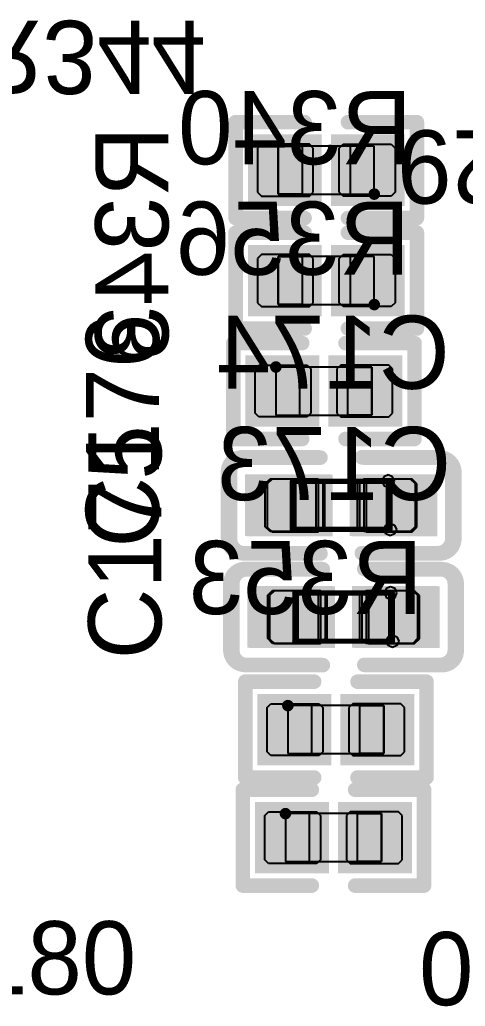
# Model space of a CAD drawing. Header units: millimetres. Extents: x 892 to 1144, y 1011 to 1123.
# Drawn here: x 973.33 to 977.97, y 1031.57 to 1041.84 of the extents above; entities that cross this region are included whole.
import ezdxf

# ---------------------------------------------------------------- set-up
doc = ezdxf.new("R2010")
doc.units = ezdxf.units.MM
for name, color, linetype in [('BottomLayer', 5, 'Continuous'), ('BottomOverlay', 54, 'Continuous'), ('BottomPaste', 16, 'Continuous'), ('BottomSolder', 6, 'Continuous'), ('Mechanical15', 56, 'Continuous'), ('Mechanical4', 56, 'Continuous'), ('Mechanical5', 56, 'Continuous'), ('Mechanical6', 56, 'Continuous'), ('TopLayer', 1, 'Continuous'), ('TopOverlay', 2, 'Continuous'), ('TopPaste', 8, 'Continuous'), ('TopSolder', 216, 'Continuous')]:
    doc.layers.add(name, color=color, linetype=linetype)

msp = doc.modelspace()

# ---------------------------------------------------------------- linework, layer by layer
at = {"layer": 'BottomLayer'}
for points in [[(976.375, 1040.545), (975.809, 1040.545), (976.375, 1040.005), (975.809, 1040.005)], [(977.241, 1040.545), (976.675, 1040.545), (977.241, 1040.005), (976.675, 1040.005)], [(976.375, 1039.395), (975.809, 1039.395), (976.375, 1038.855), (975.809, 1038.855)], [(977.241, 1039.395), (976.675, 1039.395), (977.241, 1038.855), (976.675, 1038.855)], [(975.784, 1037.705), (976.35, 1037.705), (975.784, 1038.245), (976.35, 1038.245)], [(976.65, 1037.705), (977.216, 1037.705), (976.65, 1038.245), (977.216, 1038.245)], [(976.54, 1037.053), (975.75, 1037.053), (976.54, 1036.513), (975.75, 1036.513)], [(977.63, 1037.053), (976.84, 1037.053), (977.63, 1036.513), (976.84, 1036.513)], [(976.565, 1035.89), (975.775, 1035.89), (976.565, 1035.35), (975.775, 1035.35)], [(977.655, 1035.89), (976.865, 1035.89), (977.655, 1035.35), (976.865, 1035.35)], [(975.909, 1034.18), (976.475, 1034.18), (975.909, 1034.72), (976.475, 1034.72)], [(976.775, 1034.18), (977.341, 1034.18), (976.775, 1034.72), (977.341, 1034.72)], [(975.884, 1033.055), (976.45, 1033.055), (975.884, 1033.595), (976.45, 1033.595)], [(976.75, 1033.055), (977.316, 1033.055), (976.75, 1033.595), (977.316, 1033.595)]]:
    msp.add_solid(points, dxfattribs=at)
at = {"layer": 'BottomOverlay', "const_width": 0.152}
for points in [[(975.581, 1039.776), (975.581, 1040.774)], [(975.581, 1040.774), (976.299, 1040.774)], [(976.751, 1040.774), (977.469, 1040.774)], [(977.469, 1039.776), (977.469, 1040.774)], [(975.581, 1039.776), (976.299, 1039.776)], [(976.751, 1039.776), (977.469, 1039.776)], [(975.581, 1038.626), (975.581, 1039.624)], [(975.581, 1039.624), (976.299, 1039.624)], [(976.751, 1039.624), (977.469, 1039.624)], [(977.469, 1038.626), (977.469, 1039.624)], [(975.581, 1038.626), (976.299, 1038.626)], [(976.751, 1038.626), (977.469, 1038.626)], [(975.556, 1038.474), (976.274, 1038.474)], [(975.556, 1037.476), (975.556, 1038.474)], [(976.726, 1038.474), (977.444, 1038.474)], [(977.444, 1037.476), (977.444, 1038.474)], [(975.556, 1037.476), (976.274, 1037.476)], [(976.726, 1037.476), (977.444, 1037.476)], [(975.674, 1037.282), (976.464, 1037.282)], [(976.916, 1037.282), (977.706, 1037.282)], [(975.521, 1036.437), (975.521, 1037.129)], [(977.859, 1036.437), (977.859, 1037.129)], [(975.674, 1036.284), (976.464, 1036.284)], [(976.916, 1036.284), (977.706, 1036.284)], [(975.699, 1036.119), (976.489, 1036.119)], [(976.941, 1036.119), (977.731, 1036.119)], [(975.546, 1035.274), (975.546, 1035.966)], [(977.884, 1035.274), (977.884, 1035.966)], [(975.699, 1035.121), (976.489, 1035.121)], [(976.941, 1035.121), (977.731, 1035.121)], [(975.681, 1034.949), (976.399, 1034.949)], [(975.681, 1033.951), (975.681, 1034.949)], [(976.851, 1034.949), (977.569, 1034.949)], [(977.569, 1033.951), (977.569, 1034.949)], [(975.681, 1033.951), (976.399, 1033.951)], [(976.851, 1033.951), (977.569, 1033.951)], [(975.656, 1033.824), (976.374, 1033.824)], [(975.656, 1032.826), (975.656, 1033.824)], [(976.826, 1033.824), (977.544, 1033.824)], [(977.544, 1032.826), (977.544, 1033.824)], [(975.656, 1032.826), (976.374, 1032.826)], [(976.826, 1032.826), (977.544, 1032.826)]]:
    msp.add_lwpolyline(points, dxfattribs=at)
at = {"layer": 'BottomOverlay', "const_width": 0.0762}
for points in [[(975.543, 1040.774, 1), (975.619, 1040.774, 1)], [(975.543, 1040.774, 1), (975.619, 1040.774, 1)], [(976.261, 1040.774, 1), (976.337, 1040.774, 1)], [(976.713, 1040.774, 1), (976.789, 1040.774, 1)], [(977.431, 1040.774, 1), (977.507, 1040.774, 1)], [(977.431, 1040.774, 1), (977.507, 1040.774, 1)], [(975.543, 1039.776, 1), (975.619, 1039.776, 1)], [(975.543, 1039.776, 1), (975.619, 1039.776, 1)], [(976.261, 1039.776, 1), (976.337, 1039.776, 1)], [(976.713, 1039.776, 1), (976.789, 1039.776, 1)], [(977.431, 1039.776, 1), (977.507, 1039.776, 1)], [(977.431, 1039.776, 1), (977.507, 1039.776, 1)], [(975.543, 1039.624, 1), (975.619, 1039.624, 1)], [(975.543, 1039.624, 1), (975.619, 1039.624, 1)], [(976.261, 1039.624, 1), (976.337, 1039.624, 1)], [(976.713, 1039.624, 1), (976.789, 1039.624, 1)], [(977.431, 1039.624, 1), (977.507, 1039.624, 1)], [(977.431, 1039.624, 1), (977.507, 1039.624, 1)], [(975.543, 1038.626, 1), (975.619, 1038.626, 1)], [(975.543, 1038.626, 1), (975.619, 1038.626, 1)], [(976.261, 1038.626, 1), (976.337, 1038.626, 1)], [(976.713, 1038.626, 1), (976.789, 1038.626, 1)], [(977.431, 1038.626, 1), (977.507, 1038.626, 1)], [(977.431, 1038.626, 1), (977.507, 1038.626, 1)], [(975.518, 1038.474, 1), (975.594, 1038.474, 1)], [(975.518, 1038.474, 1), (975.594, 1038.474, 1)], [(976.236, 1038.474, 1), (976.312, 1038.474, 1)], [(976.688, 1038.474, 1), (976.764, 1038.474, 1)], [(977.406, 1038.474, 1), (977.482, 1038.474, 1)], [(977.406, 1038.474, 1), (977.482, 1038.474, 1)], [(975.518, 1037.476, 1), (975.594, 1037.476, 1)], [(975.518, 1037.476, 1), (975.594, 1037.476, 1)], [(976.236, 1037.476, 1), (976.312, 1037.476, 1)], [(976.688, 1037.476, 1), (976.764, 1037.476, 1)], [(977.406, 1037.476, 1), (977.482, 1037.476, 1)], [(977.406, 1037.476, 1), (977.482, 1037.476, 1)], [(975.636, 1037.282, 1), (975.712, 1037.282, 1)], [(975.636, 1037.282, 1), (975.712, 1037.282, 1)], [(976.426, 1037.282, 1), (976.502, 1037.282, 1)], [(976.878, 1037.282, 1), (976.954, 1037.282, 1)], [(977.668, 1037.282, 1), (977.744, 1037.282, 1)], [(977.668, 1037.282, 1), (977.744, 1037.282, 1)], [(975.483, 1037.129, 1), (975.559, 1037.129, 1)], [(975.483, 1037.129, 1), (975.559, 1037.129, 1)], [(977.821, 1037.129, 1), (977.897, 1037.129, 1)], [(977.821, 1037.129, 1), (977.897, 1037.129, 1)], [(975.483, 1036.437, 1), (975.559, 1036.437, 1)], [(975.483, 1036.437, 1), (975.559, 1036.437, 1)], [(977.821, 1036.437, 1), (977.897, 1036.437, 1)], [(977.821, 1036.437, 1), (977.897, 1036.437, 1)], [(975.636, 1036.284, 1), (975.712, 1036.284, 1)], [(975.636, 1036.284, 1), (975.712, 1036.284, 1)], [(976.426, 1036.284, 1), (976.502, 1036.284, 1)], [(976.878, 1036.284, 1), (976.954, 1036.284, 1)], [(977.668, 1036.284, 1), (977.744, 1036.284, 1)], [(977.668, 1036.284, 1), (977.744, 1036.284, 1)], [(975.661, 1036.119, 1), (975.737, 1036.119, 1)], [(975.661, 1036.119, 1), (975.737, 1036.119, 1)], [(976.451, 1036.119, 1), (976.527, 1036.119, 1)], [(976.903, 1036.119, 1), (976.979, 1036.119, 1)], [(977.693, 1036.119, 1), (977.769, 1036.119, 1)], [(977.693, 1036.119, 1), (977.769, 1036.119, 1)], [(975.508, 1035.966, 1), (975.584, 1035.966, 1)], [(975.508, 1035.966, 1), (975.584, 1035.966, 1)], [(977.846, 1035.966, 1), (977.922, 1035.966, 1)], [(977.846, 1035.966, 1), (977.922, 1035.966, 1)], [(975.508, 1035.274, 1), (975.584, 1035.274, 1)], [(975.508, 1035.274, 1), (975.584, 1035.274, 1)], [(977.846, 1035.274, 1), (977.922, 1035.274, 1)], [(977.846, 1035.274, 1), (977.922, 1035.274, 1)], [(975.661, 1035.121, 1), (975.737, 1035.121, 1)], [(975.661, 1035.121, 1), (975.737, 1035.121, 1)], [(976.451, 1035.121, 1), (976.527, 1035.121, 1)], [(976.903, 1035.121, 1), (976.979, 1035.121, 1)], [(977.693, 1035.121, 1), (977.769, 1035.121, 1)], [(977.693, 1035.121, 1), (977.769, 1035.121, 1)], [(975.643, 1034.949, 1), (975.719, 1034.949, 1)], [(975.643, 1034.949, 1), (975.719, 1034.949, 1)], [(976.361, 1034.949, 1), (976.437, 1034.949, 1)], [(976.813, 1034.949, 1), (976.889, 1034.949, 1)], [(977.531, 1034.949, 1), (977.607, 1034.949, 1)], [(977.531, 1034.949, 1), (977.607, 1034.949, 1)], [(975.643, 1033.951, 1), (975.719, 1033.951, 1)], [(975.643, 1033.951, 1), (975.719, 1033.951, 1)], [(976.361, 1033.951, 1), (976.437, 1033.951, 1)], [(976.813, 1033.951, 1), (976.889, 1033.951, 1)], [(977.531, 1033.951, 1), (977.607, 1033.951, 1)], [(977.531, 1033.951, 1), (977.607, 1033.951, 1)], [(975.618, 1033.824, 1), (975.694, 1033.824, 1)], [(975.618, 1033.824, 1), (975.694, 1033.824, 1)], [(976.336, 1033.824, 1), (976.412, 1033.824, 1)], [(976.788, 1033.824, 1), (976.864, 1033.824, 1)], [(977.506, 1033.824, 1), (977.582, 1033.824, 1)], [(977.506, 1033.824, 1), (977.582, 1033.824, 1)], [(975.618, 1032.826, 1), (975.694, 1032.826, 1)], [(975.618, 1032.826, 1), (975.694, 1032.826, 1)], [(976.336, 1032.826, 1), (976.412, 1032.826, 1)], [(976.788, 1032.826, 1), (976.864, 1032.826, 1)], [(977.506, 1032.826, 1), (977.582, 1032.826, 1)], [(977.506, 1032.826, 1), (977.582, 1032.826, 1)]]:
    msp.add_lwpolyline(points, format="xyb", close=True, dxfattribs=at)
at = {"layer": 'BottomOverlay', "const_width": 0.152}
for points in [[(975.521, 1037.129, -0.414214), (975.674, 1037.282)], [(977.706, 1037.282, -0.414214), (977.859, 1037.129)], [(975.674, 1036.284, -0.414214), (975.521, 1036.437)], [(977.859, 1036.437, -0.414214), (977.706, 1036.284)], [(975.546, 1035.966, -0.414214), (975.699, 1036.119)], [(977.731, 1036.119, -0.414214), (977.884, 1035.966)], [(975.699, 1035.121, -0.414214), (975.546, 1035.274)], [(977.884, 1035.274, -0.414214), (977.731, 1035.121)]]:
    msp.add_lwpolyline(points, format="xyb", dxfattribs=at)
at = {"layer": 'BottomPaste'}
for p, q in [((975.849, 1040.545), (975.809, 1040.505)), ((975.809, 1040.505), (975.809, 1040.045)), ((976.35, 1040.545), (975.849, 1040.545)), ((976.39, 1040.505), (976.35, 1040.545)), ((976.39, 1040.045), (976.39, 1040.505)), ((976.66, 1040.505), (976.7, 1040.545)), ((976.66, 1040.045), (976.66, 1040.505)), ((976.7, 1040.545), (977.201, 1040.545)), ((977.201, 1040.545), (977.241, 1040.505)), ((977.241, 1040.505), (977.241, 1040.045)), ((975.809, 1040.045), (975.849, 1040.005)), ((975.849, 1040.005), (976.35, 1040.005)), ((976.35, 1040.005), (976.39, 1040.045)), ((976.7, 1040.005), (976.66, 1040.045)), ((977.201, 1040.005), (976.7, 1040.005)), ((977.241, 1040.045), (977.201, 1040.005)), ((975.849, 1039.395), (975.809, 1039.355)), ((976.35, 1039.395), (975.849, 1039.395)), ((976.39, 1039.355), (976.35, 1039.395)), ((976.66, 1039.355), (976.7, 1039.395)), ((976.7, 1039.395), (977.201, 1039.395)), ((977.201, 1039.395), (977.241, 1039.355)), ((975.809, 1039.355), (975.809, 1038.895)), ((976.39, 1038.895), (976.39, 1039.355)), ((976.66, 1038.895), (976.66, 1039.355)), ((977.241, 1039.355), (977.241, 1038.895)), ((975.809, 1038.895), (975.849, 1038.855)), ((975.849, 1038.855), (976.35, 1038.855)), ((976.35, 1038.855), (976.39, 1038.895)), ((976.7, 1038.855), (976.66, 1038.895)), ((977.201, 1038.855), (976.7, 1038.855)), ((977.241, 1038.895), (977.201, 1038.855)), ((975.784, 1038.205), (975.824, 1038.245)), ((975.824, 1038.245), (976.325, 1038.245)), ((976.325, 1038.245), (976.365, 1038.205)), ((976.675, 1038.245), (976.635, 1038.205)), ((977.176, 1038.245), (976.675, 1038.245)), ((977.216, 1038.205), (977.176, 1038.245)), ((975.784, 1037.745), (975.784, 1038.205)), ((976.365, 1038.205), (976.365, 1037.745)), ((976.635, 1038.205), (976.635, 1037.745)), ((977.216, 1037.745), (977.216, 1038.205)), ((975.824, 1037.705), (975.784, 1037.745)), ((976.365, 1037.745), (976.325, 1037.705)), ((976.635, 1037.745), (976.675, 1037.705)), ((977.176, 1037.705), (977.216, 1037.745)), ((976.325, 1037.705), (975.824, 1037.705)), ((976.675, 1037.705), (977.176, 1037.705)), ((975.96, 1037.058), (975.91, 1037.008)), ((975.91, 1037.008), (975.91, 1036.558)), ((976.44, 1037.058), (975.96, 1037.058)), ((976.51, 1037.008), (976.44, 1037.058)), ((976.51, 1036.558), (976.51, 1037.008)), ((976.94, 1037.058), (976.87, 1037.008)), ((976.87, 1037.008), (976.87, 1036.558)), ((977.42, 1037.058), (976.94, 1037.058)), ((977.47, 1037.008), (977.42, 1037.058)), ((977.47, 1036.558), (977.47, 1037.008)), ((975.91, 1036.558), (975.96, 1036.508)), ((975.96, 1036.508), (976.44, 1036.508)), ((976.44, 1036.508), (976.51, 1036.558)), ((976.87, 1036.558), (976.94, 1036.508)), ((976.94, 1036.508), (977.42, 1036.508)), ((977.42, 1036.508), (977.47, 1036.558)), ((975.985, 1035.895), (975.935, 1035.845)), ((976.465, 1035.895), (975.985, 1035.895)), ((976.535, 1035.845), (976.465, 1035.895)), ((976.965, 1035.895), (976.895, 1035.845)), ((977.445, 1035.895), (976.965, 1035.895)), ((977.495, 1035.845), (977.445, 1035.895)), ((975.935, 1035.845), (975.935, 1035.395)), ((976.535, 1035.395), (976.535, 1035.845)), ((976.895, 1035.845), (976.895, 1035.395)), ((977.495, 1035.395), (977.495, 1035.845)), ((975.935, 1035.395), (975.985, 1035.345)), ((976.465, 1035.345), (976.535, 1035.395)), ((976.895, 1035.395), (976.965, 1035.345)), ((977.445, 1035.345), (977.495, 1035.395)), ((975.985, 1035.345), (976.465, 1035.345)), ((976.965, 1035.345), (977.445, 1035.345)), ((975.909, 1034.68), (975.949, 1034.72)), ((975.909, 1034.22), (975.909, 1034.68)), ((975.949, 1034.72), (976.45, 1034.72)), ((976.45, 1034.72), (976.49, 1034.68)), ((976.49, 1034.68), (976.49, 1034.22)), ((976.8, 1034.72), (976.76, 1034.68)), ((976.76, 1034.68), (976.76, 1034.22)), ((977.301, 1034.72), (976.8, 1034.72)), ((977.341, 1034.68), (977.301, 1034.72)), ((977.341, 1034.22), (977.341, 1034.68)), ((975.949, 1034.18), (975.909, 1034.22)), ((976.45, 1034.18), (975.949, 1034.18)), ((976.49, 1034.22), (976.45, 1034.18)), ((976.76, 1034.22), (976.8, 1034.18)), ((976.8, 1034.18), (977.301, 1034.18)), ((977.301, 1034.18), (977.341, 1034.22)), ((975.884, 1033.555), (975.924, 1033.595)), ((975.884, 1033.095), (975.884, 1033.555)), ((975.924, 1033.595), (976.425, 1033.595)), ((976.425, 1033.595), (976.465, 1033.555)), ((976.465, 1033.555), (976.465, 1033.095)), ((976.775, 1033.595), (976.735, 1033.555)), ((976.735, 1033.555), (976.735, 1033.095)), ((977.276, 1033.595), (976.775, 1033.595)), ((977.316, 1033.555), (977.276, 1033.595)), ((977.316, 1033.095), (977.316, 1033.555)), ((975.924, 1033.055), (975.884, 1033.095)), ((976.425, 1033.055), (975.924, 1033.055)), ((976.465, 1033.095), (976.425, 1033.055)), ((976.735, 1033.095), (976.775, 1033.055)), ((976.775, 1033.055), (977.276, 1033.055)), ((977.276, 1033.055), (977.316, 1033.095))]:
    msp.add_line(p, q, dxfattribs=at)
for points in [[(976.375, 1040.545), (975.809, 1040.545), (976.375, 1040.005), (975.809, 1040.005)], [(977.241, 1040.545), (976.675, 1040.545), (977.241, 1040.005), (976.675, 1040.005)], [(976.375, 1039.395), (975.809, 1039.395), (976.375, 1038.855), (975.809, 1038.855)], [(977.241, 1039.395), (976.675, 1039.395), (977.241, 1038.855), (976.675, 1038.855)], [(975.784, 1037.705), (976.35, 1037.705), (975.784, 1038.245), (976.35, 1038.245)], [(976.65, 1037.705), (977.216, 1037.705), (976.65, 1038.245), (977.216, 1038.245)], [(976.54, 1037.053), (975.75, 1037.053), (976.54, 1036.513), (975.75, 1036.513)], [(977.63, 1037.053), (976.84, 1037.053), (977.63, 1036.513), (976.84, 1036.513)], [(976.565, 1035.89), (975.775, 1035.89), (976.565, 1035.35), (975.775, 1035.35)], [(977.655, 1035.89), (976.865, 1035.89), (977.655, 1035.35), (976.865, 1035.35)], [(975.909, 1034.18), (976.475, 1034.18), (975.909, 1034.72), (976.475, 1034.72)], [(976.775, 1034.18), (977.341, 1034.18), (976.775, 1034.72), (977.341, 1034.72)], [(975.884, 1033.055), (976.45, 1033.055), (975.884, 1033.595), (976.45, 1033.595)], [(976.75, 1033.055), (977.316, 1033.055), (976.75, 1033.595), (977.316, 1033.595)]]:
    msp.add_solid(points, dxfattribs=at)
at = {"layer": 'BottomSolder'}
for points in [[(976.477, 1040.647), (975.708, 1040.647), (976.477, 1039.903), (975.708, 1039.903)], [(977.342, 1040.647), (976.573, 1040.647), (977.342, 1039.903), (976.573, 1039.903)], [(976.477, 1039.497), (975.708, 1039.497), (976.477, 1038.753), (975.708, 1038.753)], [(977.342, 1039.497), (976.573, 1039.497), (977.342, 1038.753), (976.573, 1038.753)], [(975.683, 1037.603), (976.452, 1037.603), (975.683, 1038.347), (976.452, 1038.347)], [(976.548, 1037.603), (977.317, 1037.603), (976.548, 1038.347), (977.317, 1038.347)], [(976.591, 1037.104), (975.699, 1037.104), (976.591, 1036.462), (975.699, 1036.462)], [(977.681, 1037.104), (976.789, 1037.104), (977.681, 1036.462), (976.789, 1036.462)], [(976.616, 1035.941), (975.724, 1035.941), (976.616, 1035.299), (975.724, 1035.299)], [(977.706, 1035.941), (976.814, 1035.941), (977.706, 1035.299), (976.814, 1035.299)], [(975.808, 1034.078), (976.577, 1034.078), (975.808, 1034.822), (976.577, 1034.822)], [(976.673, 1034.078), (977.442, 1034.078), (976.673, 1034.822), (977.442, 1034.822)], [(975.783, 1032.953), (976.552, 1032.953), (975.783, 1033.697), (976.552, 1033.697)], [(976.648, 1032.953), (977.417, 1032.953), (976.648, 1033.697), (977.417, 1033.697)]]:
    msp.add_solid(points, dxfattribs=at)
at = {"layer": 'Mechanical15'}
for p, q in [((976.42, 1037.036), (976.17, 1037.036)), ((976.17, 1037.036), (976.17, 1036.536)), ((976.19, 1036.533), (976.19, 1037.033)), ((976.19, 1037.033), (976.44, 1037.033)), ((976.42, 1036.536), (976.42, 1037.036)), ((976.44, 1037.033), (976.44, 1036.533)), ((976.92, 1037.036), (977.17, 1037.036)), ((976.92, 1036.536), (976.92, 1037.036)), ((977.19, 1037.033), (976.94, 1037.033)), ((976.94, 1037.033), (976.94, 1036.533)), ((977.124, 1037.082), (977.105, 1037.036)), ((977.105, 1037.036), (977.124, 1036.99)), ((977.17, 1037.101), (977.124, 1037.082)), ((977.216, 1037.082), (977.17, 1037.101)), ((977.17, 1037.036), (977.17, 1036.536)), ((977.19, 1036.533), (977.19, 1037.033)), ((977.235, 1037.036), (977.216, 1037.082)), ((977.216, 1036.99), (977.235, 1037.036)), ((977.124, 1036.99), (977.17, 1036.971)), ((977.17, 1036.971), (977.216, 1036.99)), ((977.144, 1036.579), (977.19, 1036.598)), ((977.19, 1036.598), (977.236, 1036.579)), ((976.17, 1036.536), (976.42, 1036.536)), ((976.44, 1036.533), (976.19, 1036.533)), ((977.17, 1036.536), (976.92, 1036.536)), ((976.94, 1036.533), (977.19, 1036.533)), ((977.125, 1036.533), (977.144, 1036.579)), ((977.144, 1036.487), (977.125, 1036.533)), ((977.19, 1036.468), (977.144, 1036.487)), ((977.236, 1036.487), (977.19, 1036.468)), ((977.236, 1036.579), (977.255, 1036.533)), ((977.255, 1036.533), (977.236, 1036.487)), ((976.445, 1035.873), (976.195, 1035.873)), ((976.195, 1035.873), (976.195, 1035.373)), ((976.445, 1035.373), (976.445, 1035.873)), ((976.945, 1035.873), (977.195, 1035.873)), ((976.945, 1035.373), (976.945, 1035.873)), ((977.149, 1035.919), (977.13, 1035.873)), ((977.13, 1035.873), (977.149, 1035.827)), ((977.195, 1035.938), (977.149, 1035.919)), ((977.241, 1035.919), (977.195, 1035.938)), ((977.195, 1035.873), (977.195, 1035.373)), ((977.26, 1035.873), (977.241, 1035.919)), ((977.241, 1035.827), (977.26, 1035.873)), ((976.215, 1035.37), (976.215, 1035.87)), ((976.215, 1035.87), (976.465, 1035.87)), ((976.465, 1035.87), (976.465, 1035.37)), ((977.215, 1035.87), (976.965, 1035.87)), ((976.965, 1035.87), (976.965, 1035.37)), ((977.149, 1035.827), (977.195, 1035.808)), ((977.195, 1035.808), (977.241, 1035.827)), ((977.215, 1035.37), (977.215, 1035.87)), ((976.195, 1035.373), (976.445, 1035.373)), ((976.465, 1035.37), (976.215, 1035.37)), ((977.195, 1035.373), (976.945, 1035.373)), ((976.965, 1035.37), (977.215, 1035.37)), ((977.15, 1035.37), (977.169, 1035.416)), ((977.169, 1035.324), (977.15, 1035.37)), ((977.169, 1035.416), (977.215, 1035.435)), ((977.215, 1035.435), (977.261, 1035.416)), ((977.261, 1035.416), (977.28, 1035.37)), ((977.28, 1035.37), (977.261, 1035.324)), ((977.215, 1035.305), (977.169, 1035.324)), ((977.261, 1035.324), (977.215, 1035.305))]:
    msp.add_line(p, q, dxfattribs=at)
at = {"layer": 'Mechanical15', "const_width": 0.0508}
for points in [[(976.17, 1037.036), (977.17, 1037.036)], [(976.17, 1036.536), (976.17, 1037.036)], [(976.19, 1036.533), (976.19, 1037.033)], [(976.19, 1037.033), (977.19, 1037.033)], [(977.17, 1036.536), (977.17, 1037.036)], [(977.19, 1036.533), (977.19, 1037.033)], [(976.17, 1036.536), (977.17, 1036.536)], [(976.19, 1036.533), (977.19, 1036.533)], [(976.195, 1035.873), (977.195, 1035.873)], [(976.195, 1035.373), (976.195, 1035.873)], [(976.215, 1035.37), (976.215, 1035.87)], [(976.215, 1035.87), (977.215, 1035.87)], [(977.195, 1035.373), (977.195, 1035.873)], [(977.215, 1035.37), (977.215, 1035.87)], [(976.195, 1035.373), (977.195, 1035.373)], [(976.215, 1035.37), (977.215, 1035.37)]]:
    msp.add_lwpolyline(points, dxfattribs=at)
at = {"layer": 'Mechanical15', "const_width": 0.0254}
for points in [[(976.157, 1037.036, 1), (976.183, 1037.036, 1)], [(976.157, 1037.036, 1), (976.183, 1037.036, 1)], [(976.177, 1037.033, 1), (976.203, 1037.033, 1)], [(976.177, 1037.033, 1), (976.203, 1037.033, 1)], [(977.157, 1037.036, 1), (977.183, 1037.036, 1)], [(977.157, 1037.036, 1), (977.183, 1037.036, 1)], [(977.177, 1037.033, 1), (977.203, 1037.033, 1)], [(977.177, 1037.033, 1), (977.203, 1037.033, 1)], [(976.157, 1036.536, 1), (976.183, 1036.536, 1)], [(976.157, 1036.536, 1), (976.183, 1036.536, 1)], [(976.177, 1036.533, 1), (976.203, 1036.533, 1)], [(976.177, 1036.533, 1), (976.203, 1036.533, 1)], [(977.157, 1036.536, 1), (977.183, 1036.536, 1)], [(977.157, 1036.536, 1), (977.183, 1036.536, 1)], [(977.177, 1036.533, 1), (977.203, 1036.533, 1)], [(977.177, 1036.533, 1), (977.203, 1036.533, 1)], [(976.182, 1035.873, 1), (976.208, 1035.873, 1)], [(976.182, 1035.873, 1), (976.208, 1035.873, 1)], [(976.202, 1035.87, 1), (976.228, 1035.87, 1)], [(976.202, 1035.87, 1), (976.228, 1035.87, 1)], [(977.182, 1035.873, 1), (977.208, 1035.873, 1)], [(977.182, 1035.873, 1), (977.208, 1035.873, 1)], [(977.202, 1035.87, 1), (977.228, 1035.87, 1)], [(977.202, 1035.87, 1), (977.228, 1035.87, 1)], [(976.182, 1035.373, 1), (976.208, 1035.373, 1)], [(976.182, 1035.373, 1), (976.208, 1035.373, 1)], [(976.202, 1035.37, 1), (976.228, 1035.37, 1)], [(976.202, 1035.37, 1), (976.228, 1035.37, 1)], [(977.182, 1035.373, 1), (977.208, 1035.373, 1)], [(977.182, 1035.373, 1), (977.208, 1035.373, 1)], [(977.202, 1035.37, 1), (977.228, 1035.37, 1)], [(977.202, 1035.37, 1), (977.228, 1035.37, 1)]]:
    msp.add_lwpolyline(points, format="xyb", close=True, dxfattribs=at)
at = {"layer": 'Mechanical4'}
for p, q in [((977.025, 1040.525), (976.025, 1040.525)), ((976.025, 1040.525), (976.025, 1040.025)), ((977.025, 1040.025), (977.025, 1040.525)), ((976.025, 1040.025), (977.025, 1040.025)), ((977.025, 1039.375), (976.025, 1039.375)), ((976.025, 1039.375), (976.025, 1038.875)), ((977.025, 1038.875), (977.025, 1039.375)), ((976.025, 1038.875), (977.025, 1038.875)), ((977, 1038.225), (976, 1038.225)), ((976, 1038.225), (976, 1037.725)), ((977, 1037.725), (977, 1038.225)), ((976, 1037.725), (977, 1037.725)), ((977.125, 1034.7), (976.125, 1034.7)), ((976.125, 1034.7), (976.125, 1034.2)), ((977.125, 1034.2), (977.125, 1034.7)), ((976.125, 1034.2), (977.125, 1034.2)), ((977.1, 1033.575), (976.1, 1033.575)), ((976.1, 1033.575), (976.1, 1033.075)), ((977.1, 1033.075), (977.1, 1033.575)), ((976.1, 1033.075), (977.1, 1033.075))]:
    msp.add_line(p, q, dxfattribs=at)
at = {"layer": 'Mechanical5'}
for p, q in [((976.024, 1040.025), (976.024, 1040.525)), ((976.024, 1040.525), (976.274, 1040.525)), ((976.274, 1040.525), (976.274, 1040.025)), ((977.025, 1040.525), (976.775, 1040.525)), ((976.775, 1040.525), (976.775, 1040.025)), ((977.025, 1040.025), (977.025, 1040.525)), ((976.274, 1040.025), (976.024, 1040.025)), ((976.775, 1040.025), (977.025, 1040.025)), ((976.024, 1038.875), (976.024, 1039.375)), ((976.024, 1039.375), (976.274, 1039.375)), ((976.274, 1039.375), (976.274, 1038.875)), ((977.025, 1039.375), (976.775, 1039.375)), ((976.775, 1039.375), (976.775, 1038.875)), ((977.025, 1038.875), (977.025, 1039.375)), ((976.274, 1038.875), (976.024, 1038.875)), ((976.775, 1038.875), (977.025, 1038.875)), ((976.25, 1038.225), (976, 1038.225)), ((976, 1038.225), (976, 1037.725)), ((976.25, 1037.725), (976.25, 1038.225)), ((976.751, 1038.225), (977.001, 1038.225)), ((976.751, 1037.725), (976.751, 1038.225)), ((977.001, 1038.225), (977.001, 1037.725)), ((976, 1037.725), (976.25, 1037.725)), ((977.001, 1037.725), (976.751, 1037.725)), ((976.375, 1034.7), (976.125, 1034.7)), ((976.125, 1034.7), (976.125, 1034.2)), ((976.375, 1034.2), (976.375, 1034.7)), ((976.876, 1034.7), (977.126, 1034.7)), ((976.876, 1034.2), (976.876, 1034.7)), ((977.126, 1034.7), (977.126, 1034.2)), ((976.125, 1034.2), (976.375, 1034.2)), ((977.126, 1034.2), (976.876, 1034.2)), ((976.35, 1033.575), (976.1, 1033.575)), ((976.1, 1033.575), (976.1, 1033.075)), ((976.35, 1033.075), (976.35, 1033.575)), ((976.851, 1033.575), (977.101, 1033.575)), ((976.851, 1033.075), (976.851, 1033.575)), ((977.101, 1033.575), (977.101, 1033.075)), ((976.1, 1033.075), (976.35, 1033.075)), ((977.101, 1033.075), (976.851, 1033.075))]:
    msp.add_line(p, q, dxfattribs=at)
at = {"layer": 'Mechanical6'}
for points, const_width in [([(977.055, 1040.025, 1), (976.995, 1040.025, 1)], 0.06), ([(976.98, 1040.025, 1), (977.01, 1040.025, 1)], 0.03), ([(977.04, 1040.025, 1), (977.07, 1040.025, 1)], 0.03), ([(977.055, 1038.875, 1), (976.995, 1038.875, 1)], 0.06), ([(976.98, 1038.875, 1), (977.01, 1038.875, 1)], 0.03), ([(977.04, 1038.875, 1), (977.07, 1038.875, 1)], 0.03), ([(976.03, 1038.225, 1), (975.97, 1038.225, 1)], 0.06), ([(975.955, 1038.225, 1), (975.985, 1038.225, 1)], 0.03), ([(976.015, 1038.225, 1), (976.045, 1038.225, 1)], 0.03), ([(976.155, 1034.7, 1), (976.095, 1034.7, 1)], 0.06), ([(976.08, 1034.7, 1), (976.11, 1034.7, 1)], 0.03), ([(976.14, 1034.7, 1), (976.17, 1034.7, 1)], 0.03), ([(976.13, 1033.575, 1), (976.07, 1033.575, 1)], 0.06), ([(976.055, 1033.575, 1), (976.085, 1033.575, 1)], 0.03), ([(976.115, 1033.575, 1), (976.145, 1033.575, 1)], 0.03)]:
    msp.add_lwpolyline(points, format="xyb", close=True, dxfattribs=dict(at, const_width=const_width))
at = {"layer": 'TopLayer'}
for points in [[(976.52, 1037.056), (975.73, 1037.056), (976.52, 1036.516), (975.73, 1036.516)], [(977.61, 1037.056), (976.82, 1037.056), (977.61, 1036.516), (976.82, 1036.516)], [(976.545, 1035.893), (975.755, 1035.893), (976.545, 1035.353), (975.755, 1035.353)], [(977.635, 1035.893), (976.845, 1035.893), (977.635, 1035.353), (976.845, 1035.353)]]:
    msp.add_solid(points, dxfattribs=at)
at = {"layer": 'TopOverlay', "const_width": 0.152}
for points in [[(975.501, 1037.132, -0.414214), (975.654, 1037.285)], [(977.686, 1037.285, -0.414214), (977.839, 1037.132)], [(975.654, 1036.287, -0.414214), (975.501, 1036.44)], [(977.839, 1036.44, -0.414214), (977.686, 1036.287)], [(975.526, 1035.969, -0.414214), (975.679, 1036.122)], [(977.711, 1036.122, -0.414214), (977.864, 1035.969)], [(975.679, 1035.124, -0.414214), (975.526, 1035.277)], [(977.864, 1035.277, -0.414214), (977.711, 1035.124)]]:
    msp.add_lwpolyline(points, format="xyb", dxfattribs=at)
for points in [[(975.654, 1037.285), (976.444, 1037.285)], [(976.896, 1037.285), (977.686, 1037.285)], [(975.501, 1036.44), (975.501, 1037.132)], [(977.839, 1036.44), (977.839, 1037.132)], [(975.654, 1036.287), (976.444, 1036.287)], [(976.896, 1036.287), (977.686, 1036.287)], [(975.679, 1036.122), (976.469, 1036.122)], [(976.921, 1036.122), (977.711, 1036.122)], [(975.526, 1035.277), (975.526, 1035.969)], [(977.864, 1035.277), (977.864, 1035.969)], [(975.679, 1035.124), (976.469, 1035.124)], [(976.921, 1035.124), (977.711, 1035.124)]]:
    msp.add_lwpolyline(points, dxfattribs=at)
at = {"layer": 'TopOverlay', "const_width": 0.0762}
for points in [[(975.616, 1037.285, 1), (975.692, 1037.285, 1)], [(975.616, 1037.285, 1), (975.692, 1037.285, 1)], [(976.406, 1037.285, 1), (976.482, 1037.285, 1)], [(976.858, 1037.285, 1), (976.934, 1037.285, 1)], [(977.648, 1037.285, 1), (977.724, 1037.285, 1)], [(977.648, 1037.285, 1), (977.724, 1037.285, 1)], [(975.463, 1037.132, 1), (975.539, 1037.132, 1)], [(975.463, 1037.132, 1), (975.539, 1037.132, 1)], [(977.801, 1037.132, 1), (977.877, 1037.132, 1)], [(977.801, 1037.132, 1), (977.877, 1037.132, 1)], [(975.463, 1036.44, 1), (975.539, 1036.44, 1)], [(975.463, 1036.44, 1), (975.539, 1036.44, 1)], [(977.801, 1036.44, 1), (977.877, 1036.44, 1)], [(977.801, 1036.44, 1), (977.877, 1036.44, 1)], [(975.616, 1036.287, 1), (975.692, 1036.287, 1)], [(975.616, 1036.287, 1), (975.692, 1036.287, 1)], [(976.406, 1036.287, 1), (976.482, 1036.287, 1)], [(976.858, 1036.287, 1), (976.934, 1036.287, 1)], [(977.648, 1036.287, 1), (977.724, 1036.287, 1)], [(977.648, 1036.287, 1), (977.724, 1036.287, 1)], [(975.641, 1036.122, 1), (975.717, 1036.122, 1)], [(975.641, 1036.122, 1), (975.717, 1036.122, 1)], [(976.431, 1036.122, 1), (976.507, 1036.122, 1)], [(976.883, 1036.122, 1), (976.959, 1036.122, 1)], [(977.673, 1036.122, 1), (977.749, 1036.122, 1)], [(977.673, 1036.122, 1), (977.749, 1036.122, 1)], [(975.488, 1035.969, 1), (975.564, 1035.969, 1)], [(975.488, 1035.969, 1), (975.564, 1035.969, 1)], [(977.826, 1035.969, 1), (977.902, 1035.969, 1)], [(977.826, 1035.969, 1), (977.902, 1035.969, 1)], [(975.488, 1035.277, 1), (975.564, 1035.277, 1)], [(975.488, 1035.277, 1), (975.564, 1035.277, 1)], [(977.826, 1035.277, 1), (977.902, 1035.277, 1)], [(977.826, 1035.277, 1), (977.902, 1035.277, 1)], [(975.641, 1035.124, 1), (975.717, 1035.124, 1)], [(975.641, 1035.124, 1), (975.717, 1035.124, 1)], [(976.431, 1035.124, 1), (976.507, 1035.124, 1)], [(976.883, 1035.124, 1), (976.959, 1035.124, 1)], [(977.673, 1035.124, 1), (977.749, 1035.124, 1)], [(977.673, 1035.124, 1), (977.749, 1035.124, 1)]]:
    msp.add_lwpolyline(points, format="xyb", close=True, dxfattribs=at)
at = {"layer": 'TopPaste'}
for p, q in [((975.89, 1037.011), (975.94, 1037.061)), ((975.89, 1036.561), (975.89, 1037.011)), ((975.94, 1037.061), (976.42, 1037.061)), ((976.42, 1037.061), (976.49, 1037.011)), ((976.49, 1037.011), (976.49, 1036.561)), ((976.85, 1037.011), (976.92, 1037.061)), ((976.85, 1036.561), (976.85, 1037.011)), ((976.92, 1037.061), (977.4, 1037.061)), ((977.4, 1037.061), (977.45, 1037.011)), ((977.45, 1037.011), (977.45, 1036.561)), ((975.94, 1036.511), (975.89, 1036.561)), ((976.42, 1036.511), (975.94, 1036.511)), ((976.49, 1036.561), (976.42, 1036.511)), ((976.92, 1036.511), (976.85, 1036.561)), ((977.4, 1036.511), (976.92, 1036.511)), ((977.45, 1036.561), (977.4, 1036.511)), ((975.915, 1035.848), (975.965, 1035.898)), ((975.965, 1035.898), (976.445, 1035.898)), ((976.445, 1035.898), (976.515, 1035.848)), ((976.875, 1035.848), (976.945, 1035.898)), ((976.945, 1035.898), (977.425, 1035.898)), ((977.425, 1035.898), (977.475, 1035.848)), ((975.915, 1035.398), (975.915, 1035.848)), ((976.515, 1035.848), (976.515, 1035.398)), ((976.875, 1035.398), (976.875, 1035.848)), ((977.475, 1035.848), (977.475, 1035.398)), ((975.965, 1035.348), (975.915, 1035.398)), ((976.515, 1035.398), (976.445, 1035.348)), ((976.945, 1035.348), (976.875, 1035.398)), ((977.475, 1035.398), (977.425, 1035.348)), ((976.445, 1035.348), (975.965, 1035.348)), ((977.425, 1035.348), (976.945, 1035.348))]:
    msp.add_line(p, q, dxfattribs=at)
for points in [[(976.52, 1037.056), (975.73, 1037.056), (976.52, 1036.516), (975.73, 1036.516)], [(977.61, 1037.056), (976.82, 1037.056), (977.61, 1036.516), (976.82, 1036.516)], [(976.545, 1035.893), (975.755, 1035.893), (976.545, 1035.353), (975.755, 1035.353)], [(977.635, 1035.893), (976.845, 1035.893), (977.635, 1035.353), (976.845, 1035.353)]]:
    msp.add_solid(points, dxfattribs=at)
at = {"layer": 'TopSolder'}
for points in [[(976.571, 1037.107), (975.679, 1037.107), (976.571, 1036.465), (975.679, 1036.465)], [(977.661, 1037.107), (976.769, 1037.107), (977.661, 1036.465), (976.769, 1036.465)], [(976.596, 1035.944), (975.704, 1035.944), (976.596, 1035.302), (975.704, 1035.302)], [(977.686, 1035.944), (976.794, 1035.944), (977.686, 1035.302), (976.794, 1035.302)]]:
    msp.add_solid(points, dxfattribs=at)

# ---------------------------------------------------------------- texts
at = {"layer": 'BottomOverlay', "text_generation_flag": 2}
for s, rotation, p in [('R344', 180, (972.835, 1041.83)), ('R343', 90, (974.88, 1040.731))]:
    msp.add_text(s, height=0.762, rotation=rotation, dxfattribs=at).set_placement(p)
for s, p in [('R340', (977.417, 1040.336)), ('R356', (977.396, 1039.185)), ('C174', (977.812, 1037.998)), ('C173', (977.826, 1036.839)), ('R353', (977.529, 1035.653))]:
    msp.add_text(s, height=0.762, dxfattribs=at).set_placement(p)
at = {"layer": 'TopOverlay'}
for s, rotation, p in [('C329', 180, (979.702, 1040.689)), ('C176', 90, (974.782, 1036.345)), ('C175', 90, (974.807, 1035.182)), ('R500', 180, (979.927, 1032.343))]:
    msp.add_text(s, height=0.762, rotation=rotation, dxfattribs=at).set_placement(p)
msp.add_text('C180', height=0.762, dxfattribs=at).set_placement((972.109, 1031.693))

doc.saveas('drawing.dxf')
